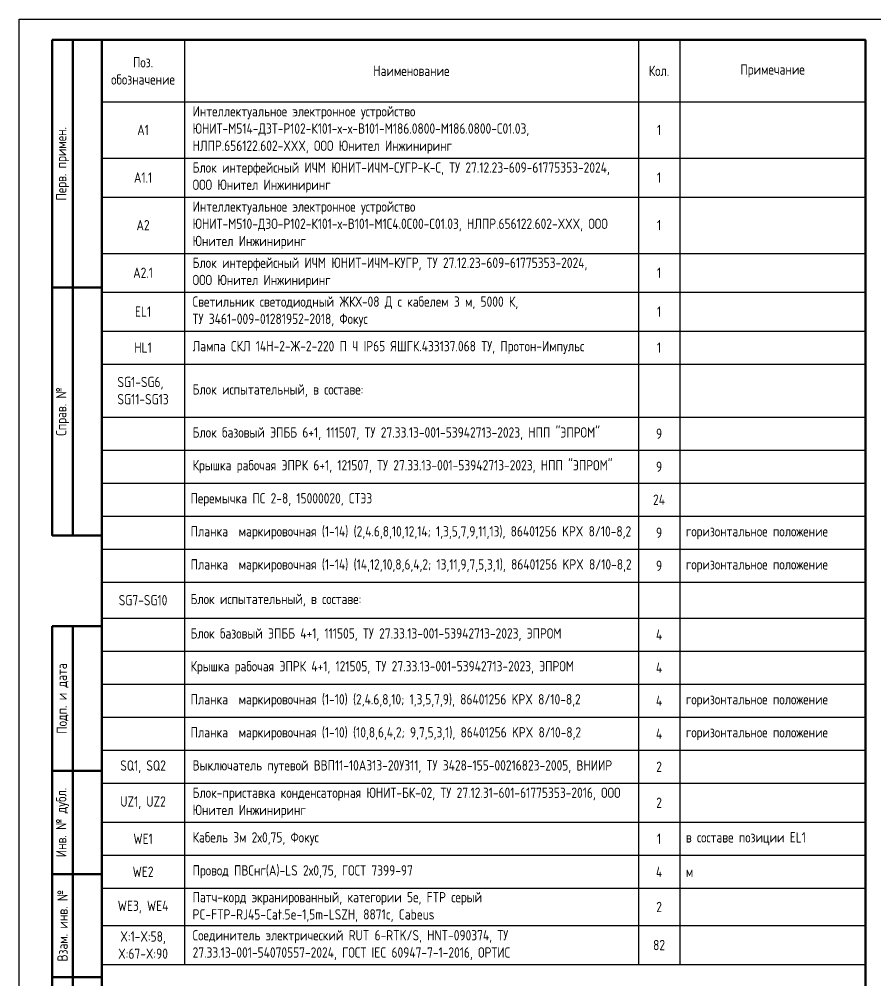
# Model space of a CAD drawing. Header units: millimetres. Extents: x -1117 to 2934, y -90 to 586.
# Drawn here: x -420 to -212.5, y 64.2 to 297 of the extents above; entities that cross this region are included whole.
import ezdxf

# ---------------------------------------------------------------- set-up
doc = ezdxf.new("R2010")
doc.units = ezdxf.units.MM
doc.styles.add('Gost_type_A', font='GOST_A.TTF')

# ---------------------------------------------------------------- blocks, each defined once
blk = doc.blocks.new('Штамп левый верхний')
at = {"lineweight": 50}
for points in [[(-12, 0), (-7, 0), (-7, -60), (-12, -60)], [(-7, 0), (0, 0), (0, -60), (-7, -60)], [(-12, -60), (-7, -60), (-7, -120), (-12, -120)], [(-7, -60), (0, -60), (0, -120), (-7, -120)]]:
    blk.add_lwpolyline(points, close=True, dxfattribs=at)
at = {"char_height": 2.5, "width": 60, "attachment_point": 5, "rotation": 90, "style": 'Gost_type_A'}
for s, insert in [('Перв. примен.', (-9.5, -30)), ('Справ. №', (-9.5, -90))]:
    blk.add_mtext(s, dxfattribs=dict(at, insert=insert))
blk = doc.blocks.new('Штамп левый нижний')
at = {"lineweight": 50}
for points in [[(-12, 145), (-7, 145), (-7, 110), (-12, 110)], [(-7, 145), (0, 145), (0, 110), (-7, 110)], [(-12, 110), (-7, 110), (-7, 85), (-12, 85)], [(-7, 110), (0, 110), (0, 85), (-7, 85)], [(-12, 85), (-7, 85), (-7, 60), (-12, 60)], [(-7, 85), (0, 85), (0, 60), (-7, 60)], [(-12, 60), (-7, 60), (-7, 25), (-12, 25)], [(-7, 60), (0, 60), (0, 25), (-7, 25)], [(-12, 25), (-7, 25), (-7, 0), (-12, 0)], [(-7, 25), (0, 25), (0, 0), (-7, 0)]]:
    blk.add_lwpolyline(points, close=True, dxfattribs=at)
at = {"char_height": 2.5, "attachment_point": 5, "rotation": 90, "style": 'Gost_type_A'}
for s, insert, width in [('Подп. и дата', (-9.5, 127.5), 35), ('Инв. № дубл.', (-9.5, 97.5), 25), ('Взам. инв. №', (-9.5, 72.5), 25), ('Подп. и дата', (-9.5, 42.5), 35), ('Инв. N подл.', (-9.5, 12.5), 25)]:
    blk.add_mtext(s, dxfattribs=dict(at, insert=insert, width=width))
blk = doc.blocks.new('Формат_А4')
blk.add_lwpolyline([(0, 297), (0, 0), (-210, 0), (-210, 297)], close=True)
at = {"lineweight": 50}
blk.add_lwpolyline([(-190, 292), (-5, 292), (-5, 5), (-190, 5)], close=True, dxfattribs=at)
blk = doc.blocks.new('*T18')
at = {"color": 0, "lineweight": -2, "transparency": 16777216}
for p, q in [((0, 0), (185, 0)), ((0, 0), (0, -15)), ((20, 0), (20, -15)), ((130, 0), (130, -15)), ((140, 0), (140, -15)), ((185, 0), (185, -15)), ((210, 0), (395, 0)), ((210, 0), (210, -15)), ((230, 0), (230, -15)), ((340, 0), (340, -15)), ((350, 0), (350, -15)), ((395, 0), (395, -15))]:
    blk.add_line(p, q, dxfattribs=at)
at = {"color": 0, "linetype": 'ByBlock', "lineweight": -2, "transparency": 16777216}
for p, q in [((0, -15), (185, -15)), ((0, -15), (0, -223.9)), ((20, -15), (20, -223.9)), ((130, -15), (130, -223.9)), ((140, -15), (140, -107.35)), ((185, -15), (185, -223.9)), ((210, -15), (395, -15)), ((210, -15), (210, -88.25)), ((230, -15), (230, -88.25)), ((340, -15), (340, -88.25)), ((350, -15), (350, -80.25)), ((395, -15), (395, -88.25)), ((210, -23), (395, -23)), ((0, -28.63), (185, -28.63)), ((210, -31), (395, -31)), ((0, -38.06), (185, -38.06)), ((210, -39), (395, -39)), ((210, -47), (395, -47)), ((0, -51.69), (185, -51.69)), ((210, -56.25), (395, -56.25)), ((0, -61.12), (185, -61.12)), ((210, -64.25), (395, -64.25)), ((0, -70.51), (185, -70.51)), ((210, -72.25), (395, -72.25)), ((0, -78.51), (185, -78.51)), ((210, -80.25), (395, -80.25)), ((350, -80.25), (350, -88.25)), ((210, -88.25), (395, -88.25)), ((0, -91.35), (185, -91.35)), ((0, -99.35), (185, -99.35)), ((0, -107.35), (185, -107.35)), ((140, -107.35), (140, -172.02)), ((0, -115.35), (185, -115.35)), ((0, -123.35), (185, -123.35)), ((0, -131.35), (185, -131.35)), ((0, -140.02), (185, -140.02)), ((0, -148.02), (185, -148.02)), ((0, -156.02), (185, -156.02)), ((0, -164.02), (185, -164.02)), ((0, -172.02), (185, -172.02)), ((140, -172.02), (140, -223.9)), ((0, -180.02), (185, -180.02)), ((0, -189.45), (185, -189.45)), ((0, -197.45), (185, -197.45)), ((0, -205.45), (185, -205.45)), ((0, -214.49), (185, -214.49)), ((0, -223.9), (185, -223.9))]:
    blk.add_line(p, q, dxfattribs=at)
at = {"transparency": 16777216, "char_height": 2.5, "style": 'Gost_type_A'}
for s, insert, width, attachment_point in [('Поз. обозначение', (10, -7.5), 17, 5), ('Поз. обозначение', (220, -7.5), 17, 5), ('Наименование', (75, -7.5), 107, 5), ('Кол.', (135, -7.5), 7, 5), ('Примечание', (162.5, -7.5), 42, 5), ('Наименование', (285, -7.5), 107, 5), ('Кол.', (345, -7.5), 7, 5), ('Примечание', (372.5, -7.5), 42, 5), ('{\\C0;Перемычка FBS 4-6, HNT-091958, ОРТИС}', (232, -76.25), 106, 4), ('4', (345, -76.25), 7, 5), ('Перемычка ПС 2-8, 15000020, СТЭЗ ', (21.5, -111.35), 107, 4), ('24', (135, -111.35), 7, 5), ('9', (135, -119.35), 7, 5), ('Планка  маркировочная (1-14) (14,12,10,8,6,4,2; 13,11,9,7,5,3,1), 86401256 KPX 8/10-8,2', (21.5, -127.35), 107, 4), ('9', (135, -127.35), 7, 5), ('{\\C256;Блок испытательный, в составе:}', (21.5, -135.68), 107, 4), ('Блок базовый ЭПББ 4+1, 111505, ТУ 27.33.13-001-53942713-2023, ЭПРОМ', (21.5, -144.02), 107, 4), ('4', (135, -144.02), 7, 5), ('Крышка рабочая ЭПРК 4+1, 121505, ТУ 27.33.13-001-53942713-2023, ЭПРОМ', (21.5, -152.02), 107, 4), ('4', (135, -152.02), 7, 5), ('Планка  маркировочная (1-10) (2,4.6,8,10; 1,3,5,7,9), 86401256 KPX 8/10-8,2', (21.5, -160.02), 107, 4), ('4', (135, -160.02), 7, 5), ('Планка  маркировочная (1-10) (10,8,6,4,2; 9,7,5,3,1), 86401256 KPX 8/10-8,2', (21.5, -168.02), 107, 4), ('4', (135, -168.02), 7, 5)]:
    blk.add_mtext(s, dxfattribs=dict(at, insert=insert, width=width, attachment_point=attachment_point))
at = {"color": 0, "transparency": 16777216, "char_height": 2.5, "style": 'Gost_type_A'}
for s, insert, width, attachment_point in [('{\\C256;Интеллектуальное электронное устройство \\C5;ЮНИТ-М514-ДЗТ-Р102-К101-х-х-В101-М186.0800-М186.0800-С01.03\\C256;, НЛПР.656122.602-XXX, }ООО Юнител Инжиниринг', (22, -21.81), 106, 4), ('Пластина торцевая D-RUT 6-RTK, HNT-090665, ОРТИС', (232, -19), 106, 4), ('13', (345, -19), 7, 5), ('A1', (10, -21.81), 18, 5), ('1', (135, -21.81), 7, 5), ('Перемычка коммутационная SB 2-RTK/S, HNT-090979, ОРТИС', (232, -27), 106, 4), ('24', (345, -27), 7, 5), ('Блок интерфейсный ИЧМ {\\C256;ЮНИТ-ИЧМ-СУГР-К-С}, ТУ 27.12.23-609-61775353-2024,  ООО Юнител Инжиниринг', (22, -33.34), 106, 4), ('A1.1', (10, -33.34), 18, 5), ('1', (135, -33.34), 7, 5), ('Перемычка FB 2-RTK/S, HNT-091821, ОРТИС', (232, -35), 106, 4), ('8', (345, -35), 7, 5), ('{\\C256;Интеллектуальное электронное устройство \\C5;ЮНИТ-М510-ДЗО-Р102-К101-х-В101-М1С4.0С00-С01.03, \\C256;НЛПР.656122.602-XXX, }ООО Юнител Инжиниринг', (22, -44.87), 106, 4), ('{\\C256;Планка  маркировочная} (1-58, 67-90), 86401256 KPX 8/10-8,2', (232, -43), 106, 4), ('1', (345, -43), 7, 5), ('A2', (10, -44.87), 18, 5), ('1', (135, -44.87), 7, 5), ('вертикальное положение', (351.5, -43), 42, 4), ('{\\C256;X:59-X:66, X:91-X:106}', (220, -51.62), 18, 5), ('Соединитель электрический  RPV 4-MT(-P), HNT-131560, ТУ 27.33.13-001-54070557-2024, ГОСТ IEC 60947-7-1-2016, ОРТИС ', (232, -51.62), 106, 4), ('24', (345, -51.62), 7, 5), ('Блок интерфейсный ИЧМ {\\C5;ЮНИТ-ИЧМ-КУГР}, ТУ 27.12.23-609-61775353-2024,     ООО Юнител Инжиниринг', (22, -56.4), 106, 4), ('A2.1', (10, -56.4), 18, 5), ('1', (135, -56.4), 7, 5), ('Пластина торцевая D-RPV 4-MT(-P), HNT-131561, ОРТИС', (232, -60.25), 106, 4), ('8', (345, -60.25), 7, 5), ('Светильник светодиодный ЖКХ-08 Д с кабелем 3 м, 5000 К,\\PТУ 3461-009-01281952-2018, Фокус ', (22, -65.81), 106, 4), ('EL1', (10, -65.81), 18, 5), ('1', (135, -65.81), 7, 5), ('Перемычка FBS 2-6, HNT-091360, ОРТИС', (232, -68.25), 106, 4), ('4', (345, -68.25), 7, 5), ('HL1', (10, -74.51), 18, 5), ('{\\C256;Лампа СКЛ 14Н-2-Ж-2-220 П Ч IP65 ЯШГК.433137.068 ТУ, Протон-Импульс}', (22, -74.51), 106, 4), ('1', (135, -74.51), 7, 5), ('SG1-SG6,  SG11-SG13', (10, -84.93), 18, 5), ('{\\C256;Блок испытательный, в составе:}', (22, -84.93), 106, 4), ('{\\C256;Планка  маркировочная} (59-66, 91-106), 86401217 KPX 6/10-6,2', (231.5, -84.25), 107, 4), ('1', (345, -84.25), 7, 5), ('вертикальное положение', (351.5, -84.25), 42, 4), ('{\\C256;Блок базовый ЭПББ 6+1, 111507, ТУ 27.33.13-001-53942713-2023, НПП "ЭПРОМ"}', (22, -95.35), 106, 4), ('9', (135, -95.35), 7, 5), ('{\\C256;Крышка рабочая ЭПРК 6+1, 121507, ТУ 27.33.13-001-53942713-2023, НПП "ЭПРОМ"}', (22, -103.35), 106, 4), ('9', (135, -103.35), 7, 5), ('{\\C256;Планка  маркировочная} (1-14) (2,4.6,8,10,12,14; 1,3,5,7,9,11,13){\\C256;, 86401256 KPX 8/10-8,2}', (21.5, -119.35), 107, 4), ('горизонтальное положение', (141.5, -119.35), 42, 4), ('горизонтальное положение', (141.5, -127.35), 42, 4), ('SG7-SG10', (10, -135.68), 18, 5), ('горизонтальное положение', (141.5, -160.02), 42, 4), ('горизонтальное положение', (141.5, -168.02), 42, 4), ('SQ1, SQ2', (10, -176.02), 18, 5), ('{\\C256;Выключатель путевой ВВП11-10А313-20У311, ТУ 3428-155-00216823-2005, ВНИИР }', (22, -176.02), 106, 4), ('2', (135, -176.02), 7, 5), ('{\\C256;Блок-приставка конденсаторная ЮНИТ-БК-02, ТУ 27.12.31-601-61775353-2016, }ООО Юнител Инжиниринг', (22, -184.73), 106, 4), ('UZ1, UZ2', (10, -184.73), 18, 5), ('2', (135, -184.73), 7, 5), ('WE1', (10, -193.45), 18, 5), ('Кабель 3м 2х0,75, Фокус', (22, -193.45), 106, 4), ('1', (135, -193.45), 7, 5), ('{\\C256;в составе позиции} EL1', (141.5, -193.45), 42, 4), ('WE2', (10, -201.45), 18, 5), ('Провод ПВСнг(А)-LS 2х0,75, ГОСТ 7399-97', (22, -201.45), 106, 4), ('4', (135, -201.45), 7, 5), ('{\\C256;м}', (141.5, -201.45), 42, 4), ('{\\C256;Патч-корд экранированный, категории 5е, FTP серый PC-FTP-RJ45-Cat.5e-1,5m-LSZH, 8871c, Cabeus}', (22, -209.97), 106, 4), ('WE3, WE4', (10, -209.97), 18, 5), ('2', (135, -209.97), 7, 5), ('{\\C256;X:1-X:58, X:67-X:90}', (10, -219.2), 18, 5), ('Соединитель электрический RUT 6-RTK/S, HNT-090374, ТУ 27.33.13-001-54070557-2024, ГОСТ IEC 60947-7-1-2016, ОРТИС', (22, -219.2), 106, 4), ('82', (135, -219.2), 7, 5)]:
    blk.add_mtext(s, dxfattribs=dict(at, insert=insert, width=width, attachment_point=attachment_point))

msp = doc.modelspace()

# ---------------------------------------------------------------- block references
at = {"color": 1}
for name, p in [('Формат_А4', (-210, 0)), ('Штамп левый верхний', (-400, 292)), ('Штамп левый нижний', (-400, 5))]:
    msp.add_blockref(name, p, dxfattribs=at)
msp.add_blockref('*T18', (-400, 292))

doc.saveas('drawing.dxf')
